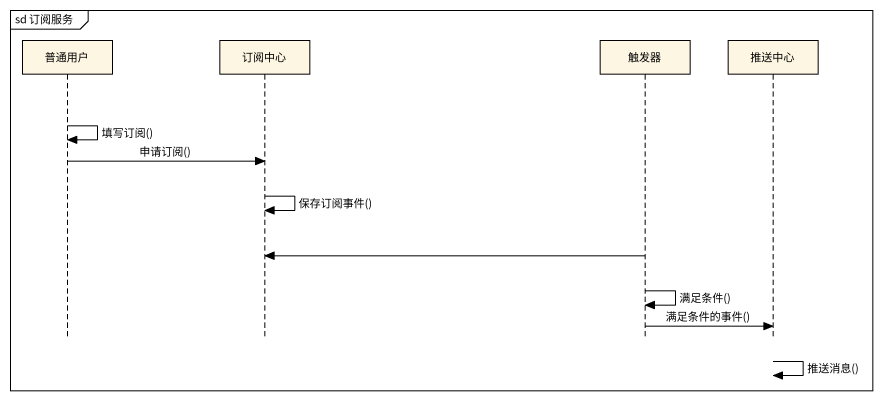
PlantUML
@startuml
mainframe sd 订阅服务
hide footbox
participant 普通用户
participant 订阅中心
participant 触发器
participant 推送中心

普通用户 -> 普通用户 : 填写订阅()
普通用户 -> 订阅中心 : 申请订阅()
订阅中心 -> 订阅中心 : 保存订阅事件()
触发器 -> 订阅中心
触发器 -> 触发器 : 满足条件()
触发器 -> 推送中心 : 满足条件的事件()
推送中心 -> 推送中心 : 推送消息()
@enduml
